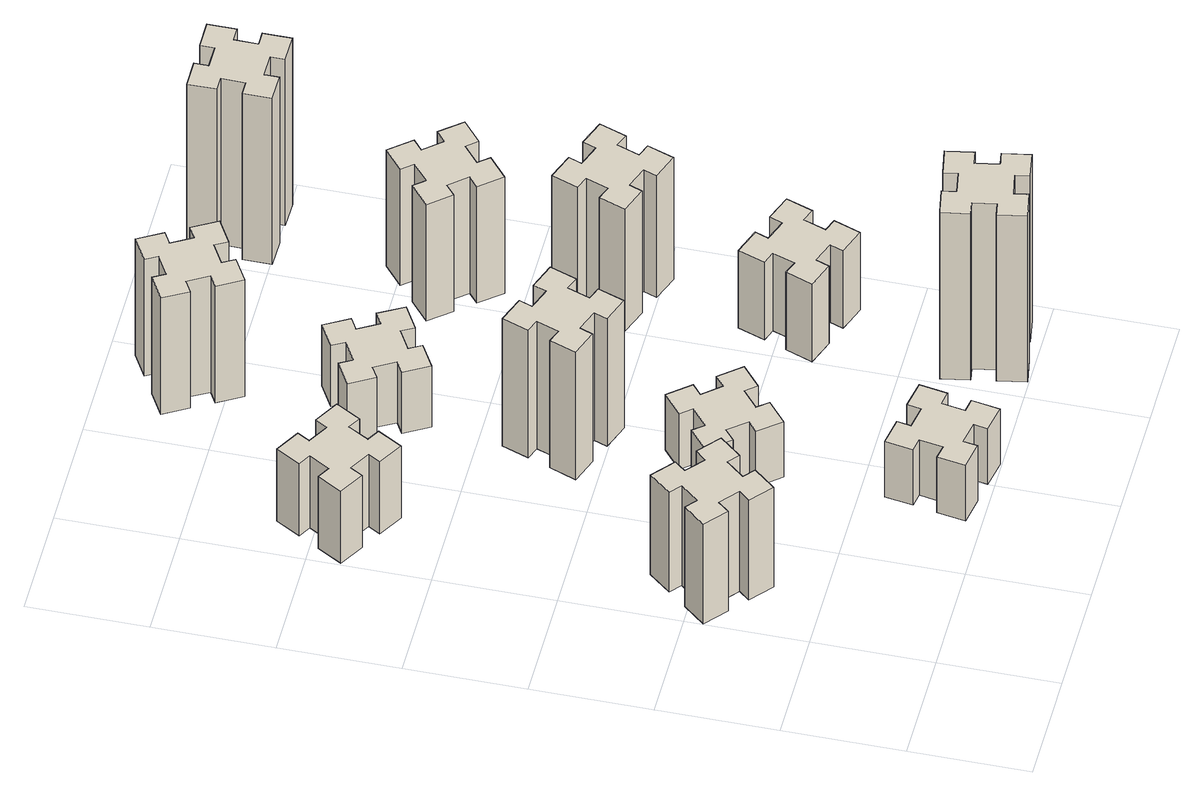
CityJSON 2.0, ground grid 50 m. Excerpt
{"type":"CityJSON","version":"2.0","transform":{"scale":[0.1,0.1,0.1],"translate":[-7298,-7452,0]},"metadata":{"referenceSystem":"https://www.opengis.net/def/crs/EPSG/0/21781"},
"CityObjects":{
"building1":{"type":"Building","attributes":{"class":"1000","function":"1000","usage":"1000","yearOfConstruction":2016,"roofType":"1000","measuredHeight":54,"storeysAboveGround":30,"storeysBelowGround":0},"geometry":[{"type":"Solid","lod":"1","boundaries":[[[[0,1,2,3,4,5,6,7,8,9,10,11,12,13,14,15,16,17,18,19]],[[17,16,20,21]],[[16,15,22,20]],[[15,14,23,22]],[[14,13,24,23]],[[13,12,25,24]],[[12,11,26,25]],[[11,10,27,26]],[[10,9,28,27]],[[9,8,29,28]],[[8,7,30,29]],[[7,6,31,30]],[[6,5,32,31]],[[5,4,33,32]],[[4,3,34,33]],[[3,2,35,34]],[[2,1,36,35]],[[1,0,37,36]],[[0,19,38,37]],[[19,18,39,38]],[[18,17,21,39]],[[24,25,26,27,28,29,30,31,32,33,34,35,36,37,38,39,21,20,22,23]]]]}]},
"building2":{"type":"Building","attributes":{"class":"1000","function":"1000","usage":"1000","yearOfConstruction":2016,"roofType":"1000","measuredHeight":39,"storeysAboveGround":30,"storeysBelowGround":0},"geometry":[{"type":"Solid","lod":"1","boundaries":[[[[40,41,42,43,44,45,46,47,48,49,50,51,52,53,54,55,56,57,58,59]],[[57,56,60,61]],[[56,55,62,60]],[[55,54,63,62]],[[54,53,64,63]],[[53,52,65,64]],[[52,51,66,65]],[[51,50,67,66]],[[50,49,68,67]],[[49,48,69,68]],[[48,47,70,69]],[[47,46,71,70]],[[46,45,72,71]],[[45,44,73,72]],[[44,43,74,73]],[[43,42,75,74]],[[42,41,76,75]],[[41,40,77,76]],[[40,59,78,77]],[[59,58,79,78]],[[58,57,61,79]],[[64,65,66,67,68,69,70,71,72,73,74,75,76,77,78,79,61,60,62,63]]]]}]},
"building3":{"type":"Building","attributes":{"class":"1000","function":"1000","usage":"1000","yearOfConstruction":2016,"roofType":"1000","measuredHeight":30,"storeysAboveGround":30,"storeysBelowGround":0},"geometry":[{"type":"Solid","lod":"1","boundaries":[[[[80,81,82,83,84,85,86,87,88,89,90,91,92,93,94,95,96,97,98,99]],[[97,96,100,101]],[[96,95,102,100]],[[95,94,103,102]],[[94,93,104,103]],[[93,92,105,104]],[[92,91,106,105]],[[91,90,107,106]],[[90,89,108,107]],[[89,88,109,108]],[[88,87,110,109]],[[87,86,111,110]],[[86,85,112,111]],[[85,84,113,112]],[[84,83,114,113]],[[83,82,115,114]],[[82,81,116,115]],[[81,80,117,116]],[[80,99,118,117]],[[99,98,119,118]],[[98,97,101,119]],[[104,105,106,107,108,109,110,111,112,113,114,115,116,117,118,119,101,100,102,103]]]]}]},
"building4":{"type":"Building","attributes":{"class":"1000","function":"1000","usage":"1000","yearOfConstruction":2016,"roofType":"1000","measuredHeight":30,"storeysAboveGround":30,"storeysBelowGround":0},"geometry":[{"type":"Solid","lod":"1","boundaries":[[[[120,121,122,123,124,125,126,127,128,129,130,131,132,133,134,135,136,137,138,139]],[[137,136,140,141]],[[136,135,142,140]],[[135,134,143,142]],[[134,133,144,143]],[[133,132,145,144]],[[132,131,146,145]],[[131,130,147,146]],[[130,129,148,147]],[[129,128,149,148]],[[128,127,150,149]],[[127,126,151,150]],[[126,125,152,151]],[[125,124,153,152]],[[124,123,154,153]],[[123,122,155,154]],[[122,121,156,155]],[[121,120,157,156]],[[120,139,158,157]],[[139,138,159,158]],[[138,137,141,159]],[[144,145,146,147,148,149,150,151,152,153,154,155,156,157,158,159,141,140,142,143]]]]}]},
"building5":{"type":"Building","attributes":{"class":"1000","function":"1000","usage":"1000","yearOfConstruction":2016,"roofType":"1000","measuredHeight":69,"storeysAboveGround":30,"storeysBelowGround":0},"geometry":[{"type":"Solid","lod":"1","boundaries":[[[[160,161,162,163,164,165,166,167,168,169,170,171,172,173,174,175,176,177,178,179]],[[177,176,180,181]],[[176,175,182,180]],[[175,174,183,182]],[[174,173,184,183]],[[173,172,185,184]],[[172,171,186,185]],[[171,170,187,186]],[[170,169,188,187]],[[169,168,189,188]],[[168,167,190,189]],[[167,166,191,190]],[[166,165,192,191]],[[165,164,193,192]],[[164,163,194,193]],[[163,162,195,194]],[[162,161,196,195]],[[161,160,197,196]],[[160,179,198,197]],[[179,178,199,198]],[[178,177,181,199]],[[184,185,186,187,188,189,190,191,192,193,194,195,196,197,198,199,181,180,182,183]]]]}]},
"building6":{"type":"Building","attributes":{"class":"1000","function":"1000","usage":"1000","yearOfConstruction":2016,"roofType":"1000","measuredHeight":33,"storeysAboveGround":30,"storeysBelowGround":0},"geometry":[{"type":"Solid","lod":"1","boundaries":[[[[200,201,202,203,204,205,206,207,208,209,210,211,212,213,214,215,216,217,218,219]],[[217,216,220,221]],[[216,215,222,220]],[[215,214,223,222]],[[214,213,224,223]],[[213,212,225,224]],[[212,211,226,225]],[[211,210,227,226]],[[210,209,228,227]],[[209,208,229,228]],[[208,207,230,229]],[[207,206,231,230]],[[206,205,232,231]],[[205,204,233,232]],[[204,203,234,233]],[[203,202,235,234]],[[202,201,236,235]],[[201,200,237,236]],[[200,219,238,237]],[[219,218,239,238]],[[218,217,221,239]],[[224,225,226,227,228,229,230,231,232,233,234,235,236,237,238,239,221,220,222,223]]]]}]},
"building7":{"type":"Building","attributes":{"class":"1000","function":"1000","usage":"1000","yearOfConstruction":2016,"roofType":"1000","measuredHeight":90,"storeysAboveGround":30,"storeysBelowGround":0},"geometry":[{"type":"Solid","lod":"1","boundaries":[[[[240,241,242,243,244,245,246,247,248,249,250,251,252,253,254,255,256,257,258,259]],[[257,256,260,261]],[[256,255,262,260]],[[255,254,263,262]],[[254,253,264,263]],[[253,252,265,264]],[[252,251,266,265]],[[251,250,267,266]],[[250,249,268,267]],[[249,248,269,268]],[[248,247,270,269]],[[247,246,271,270]],[[246,245,272,271]],[[245,244,273,272]],[[244,243,274,273]],[[243,242,275,274]],[[242,241,276,275]],[[241,240,277,276]],[[240,259,278,277]],[[259,258,279,278]],[[258,257,261,279]],[[264,265,266,267,268,269,270,271,272,273,274,275,276,277,278,279,261,260,262,263]]]]}]},
"building8":{"type":"Building","attributes":{"class":"1000","function":"1000","usage":"1000","yearOfConstruction":2016,"roofType":"1000","measuredHeight":63,"storeysAboveGround":30,"storeysBelowGround":0},"geometry":[{"type":"Solid","lod":"1","boundaries":[[[[280,281,282,283,284,285,286,287,288,289,290,291,292,293,294,295,296,297,298,299]],[[297,296,300,301]],[[296,295,302,300]],[[295,294,303,302]],[[294,293,304,303]],[[293,292,305,304]],[[292,291,306,305]],[[291,290,307,306]],[[290,289,308,307]],[[289,288,309,308]],[[288,287,310,309]],[[287,286,311,310]],[[286,285,312,311]],[[285,284,313,312]],[[284,283,314,313]],[[283,282,315,314]],[[282,281,316,315]],[[281,280,317,316]],[[280,299,318,317]],[[299,298,319,318]],[[298,297,301,319]],[[304,305,306,307,308,309,310,311,312,313,314,315,316,317,318,319,301,300,302,303]]]]}]},
"building9":{"type":"Building","attributes":{"class":"1000","function":"1000","usage":"1000","yearOfConstruction":2016,"roofType":"1000","measuredHeight":42,"storeysAboveGround":30,"storeysBelowGround":0},"geometry":[{"type":"Solid","lod":"1","boundaries":[[[[320,321,322,323,324,325,326,327,328,329,330,331,332,333,334,335,336,337,338,339]],[[337,336,340,341]],[[336,335,342,340]],[[335,334,343,342]],[[334,333,344,343]],[[333,332,345,344]],[[332,331,346,345]],[[331,330,347,346]],[[330,329,348,347]],[[329,328,349,348]],[[328,327,350,349]],[[327,326,351,350]],[[326,325,352,351]],[[325,324,353,352]],[[324,323,354,353]],[[323,322,355,354]],[[322,321,356,355]],[[321,320,357,356]],[[320,339,358,357]],[[339,338,359,358]],[[338,337,341,359]],[[344,345,346,347,348,349,350,351,352,353,354,355,356,357,358,359,341,340,342,343]]]]}]},
"building10":{"type":"Building","attributes":{"class":"1000","function":"1000","usage":"1000","yearOfConstruction":2016,"roofType":"1000","measuredHeight":66,"storeysAboveGround":30,"storeysBelowGround":0},"geometry":[{"type":"Solid","lod":"1","boundaries":[[[[360,361,362,363,364,365,366,367,368,369,370,371,372,373,374,375,376,377,378,379]],[[377,376,380,381]],[[376,375,382,380]],[[375,374,383,382]],[[374,373,384,383]],[[373,372,385,384]],[[372,371,386,385]],[[371,370,387,386]],[[370,369,388,387]],[[369,368,389,388]],[[368,367,390,389]],[[367,366,391,390]],[[366,365,392,391]],[[365,364,393,392]],[[364,363,394,393]],[[363,362,395,394]],[[362,361,396,395]],[[361,360,397,396]],[[360,379,398,397]],[[379,378,399,398]],[[378,377,381,399]],[[384,385,386,387,388,389,390,391,392,393,394,395,396,397,398,399,381,380,382,383]]]]}]},
"building11":{"type":"Building","attributes":{"class":"1000","function":"1000","usage":"1000","yearOfConstruction":2016,"roofType":"1000","measuredHeight":63,"storeysAboveGround":30,"storeysBelowGround":0},"geometry":[{"type":"Solid","lod":"1","boundaries":[[[[400,401,402,403,404,405,406,407,408,409,410,411,412,413,414,415,416,417,418,419]],[[417,416,420,421]],[[416,415,422,420]],[[415,414,423,422]],[[414,413,424,423]],[[413,412,425,424]],[[412,411,426,425]],[[411,410,427,426]],[[410,409,428,427]],[[409,408,429,428]],[[408,407,430,429]],[[407,406,431,430]],[[406,405,432,431]],[[405,404,433,432]],[[404,403,434,433]],[[403,402,435,434]],[[402,401,436,435]],[[401,400,437,436]],[[400,419,438,437]],[[419,418,439,438]],[[418,417,421,439]],[[424,425,426,427,428,429,430,431,432,433,434,435,436,437,438,439,421,420,422,423]]]]}]},
"building12":{"type":"Building","attributes":{"class":"1000","function":"1000","usage":"1000","yearOfConstruction":2016,"roofType":"1000","measuredHeight":90,"storeysAboveGround":30,"storeysBelowGround":0},"geometry":[{"type":"Solid","lod":"1","boundaries":[[[[440,441,442,443,444,445,446,447,448,449,450,451,452,453,454,455,456,457,458,459]],[[457,456,460,461]],[[456,455,462,460]],[[455,454,463,462]],[[454,453,464,463]],[[453,452,465,464]],[[452,451,466,465]],[[451,450,467,466]],[[450,449,468,467]],[[449,448,469,468]],[[448,447,470,469]],[[447,446,471,470]],[[446,445,472,471]],[[445,444,473,472]],[[444,443,474,473]],[[443,442,475,474]],[[442,441,476,475]],[[441,440,477,476]],[[440,459,478,477]],[[459,458,479,478]],[[458,457,461,479]],[[464,465,466,467,468,469,470,471,472,473,474,475,476,477,478,479,461,460,462,463]]]]}]}
},
"vertices":[
[136,893,0],[213,829,0],[174,783,0],[266,706,0],[343,798,0],[297,836,0],[362,913,0],[408,874,0],[485,966,0],[393,1043,0],[354,997,0],[278,1062,0],[316,1108,0],[224,1185,0],[147,1093,0],[193,1054,0],[129,978,0],[83,1016,0],[6,924,0],[98,847,0],[129,978,540],[83,1016,540],[193,1054,540],[147,1093,540],[224,1185,540],[316,1108,540],[278,1062,540],[354,997,540],[393,1043,540],[485,966,540],[408,874,540],[362,913,540],[297,836,540],[343,798,540],[266,706,540],[174,783,540],[213,829,540],[136,893,540],[98,847,540],[6,924,540],
[316,2327,0],[366,2414,0],[418,2384,0],[478,2488,0],[374,2548,0],[344,2496,0],[257,2546,0],[287,2598,0],[183,2658,0],[123,2554,0],[175,2524,0],[125,2437,0],[73,2467,0],[13,2363,0],[117,2303,0],[147,2355,0],[234,2305,0],[204,2253,0],[308,2193,0],[368,2297,0],[234,2305,390],[204,2253,390],[147,2355,390],[117,2303,390],[13,2363,390],[73,2467,390],[125,2437,390],[175,2524,390],[123,2554,390],[183,2658,390],[287,2598,390],[257,2546,390],[344,2496,390],[374,2548,390],[478,2488,390],[418,2384,390],[366,2414,390],[316,2327,390],[368,2297,390],[308,2193,390],
[886,274,0],[868,175,0],[809,186,0],[788,67,0],[907,47,0],[917,106,0],[1015,88,0],[1005,29,0],[1123,8,0],[1144,127,0],[1085,137,0],[1102,235,0],[1161,225,0],[1182,343,0],[1064,364,0],[1054,305,0],[955,322,0],[966,381,0],[847,402,0],[827,284,0],[955,322,300],[966,381,300],[1054,305,300],[1064,364,300],[1182,343,300],[1161,225,300],[1102,235,300],[1085,137,300],[1144,127,300],[1123,8,300],[1005,29,300],[1015,88,300],[917,106,300],[907,47,300],[788,67,300],[809,186,300],[868,175,300],[886,274,300],[827,284,300],[847,402,300],
[918,929,0],[994,993,0],[1033,947,0],[1125,1024,0],[1048,1116,0],[1002,1078,0],[937,1154,0],[983,1193,0],[906,1285,0],[814,1208,0],[853,1162,0],[776,1097,0],[738,1143,0],[646,1066,0],[723,974,0],[769,1013,0],[833,936,0],[787,898,0],[864,806,0],[956,883,0],[833,936,300],[787,898,300],[769,1013,300],[723,974,300],[646,1066,300],[738,1143,300],[776,1097,300],[853,1162,300],[814,1208,300],[906,1285,300],[983,1193,300],[937,1154,300],[1002,1078,300],[1048,1116,300],[1125,1024,300],[1033,947,300],[994,993,300],[918,929,300],[956,883,300],[864,806,300],
[972,1601,0],[1006,1695,0],[1062,1674,0],[1103,1787,0],[990,1828,0],[970,1772,0],[876,1806,0],[897,1862,0],[784,1903,0],[743,1790,0],[799,1770,0],[765,1676,0],[709,1697,0],[667,1584,0],[780,1543,0],[801,1599,0],[895,1565,0],[874,1509,0],[987,1467,0],[1028,1580,0],[895,1565,690],[874,1509,690],[801,1599,690],[780,1543,690],[667,1584,690],[709,1697,690],[765,1676,690],[799,1770,690],[743,1790,690],[784,1903,690],[897,1862,690],[876,1806,690],[970,1772,690],[990,1828,690],[1103,1787,690],[1062,1674,690],[1006,1695,690],[972,1601,690],[1028,1580,690],[987,1467,690],
[765,2414,0],[815,2327,0],[763,2297,0],[823,2193,0],[927,2253,0],[897,2305,0],[984,2355,0],[1014,2303,0],[1118,2363,0],[1058,2467,0],[1006,2437,0],[956,2524,0],[1008,2554,0],[948,2658,0],[844,2598,0],[874,2546,0],[787,2496,0],[757,2548,0],[653,2488,0],[713,2384,0],[787,2496,330],[757,2548,330],[874,2546,330],[844,2598,330],[948,2658,330],[1008,2554,330],[956,2524,330],[1006,2437,330],[1058,2467,330],[1118,2363,330],[1014,2303,330],[984,2355,330],[897,2305,330],[927,2253,330],[823,2193,330],[763,2297,330],[815,2327,330],[765,2414,330],[713,2384,330],[653,2488,330],
[1755,322,0],[1657,305,0],[1647,364,0],[1528,343,0],[1549,225,0],[1608,235,0],[1626,137,0],[1567,127,0],[1587,8,0],[1706,29,0],[1695,88,0],[1794,106,0],[1804,47,0],[1922,67,0],[1901,186,0],[1842,175,0],[1825,274,0],[1884,284,0],[1863,402,0],[1745,381,0],[1825,274,900],[1884,284,900],[1842,175,900],[1901,186,900],[1922,67,900],[1804,47,900],[1794,106,900],[1695,88,900],[1706,29,900],[1587,8,900],[1567,127,900],[1626,137,900],[1608,235,900],[1549,225,900],[1528,343,900],[1647,364,900],[1657,305,900],[1755,322,900],[1745,381,900],[1863,402,900],
[1006,3177,0],[956,3264,0],[1008,3294,0],[948,3398,0],[844,3338,0],[874,3286,0],[787,3236,0],[757,3288,0],[653,3228,0],[713,3124,0],[765,3154,0],[815,3067,0],[763,3037,0],[823,2933,0],[927,2993,0],[897,3045,0],[984,3095,0],[1014,3043,0],[1118,3103,0],[1058,3207,0],[984,3095,630],[1014,3043,630],[897,3045,630],[927,2993,630],[823,2933,630],[763,3037,630],[815,3067,630],[765,3154,630],[713,3124,630],[653,3228,630],[757,3288,630],[787,3236,630],[874,3286,630],[844,3338,630],[948,3398,630],[1008,3294,630],[956,3264,630],[1006,3177,630],[1058,3207,630],[1118,3103,630],
[1641,859,0],[1735,825,0],[1714,769,0],[1827,727,0],[1868,840,0],[1812,861,0],[1846,955,0],[1902,934,0],[1943,1047,0],[1830,1088,0],[1810,1032,0],[1716,1066,0],[1737,1122,0],[1624,1163,0],[1583,1050,0],[1639,1030,0],[1605,936,0],[1549,957,0],[1507,844,0],[1620,803,0],[1605,936,420],[1549,957,420],[1639,1030,420],[1583,1050,420],[1624,1163,420],[1737,1122,420],[1716,1066,420],[1810,1032,420],[1830,1088,420],[1943,1047,420],[1902,934,420],[1846,955,420],[1812,861,420],[1868,840,420],[1827,727,420],[1714,769,420],[1735,825,420],[1641,859,420],[1620,803,420],[1507,844,420],
[1810,1772,0],[1716,1806,0],[1737,1862,0],[1624,1903,0],[1583,1790,0],[1639,1770,0],[1605,1676,0],[1549,1697,0],[1507,1584,0],[1620,1543,0],[1641,1599,0],[1735,1565,0],[1714,1509,0],[1827,1467,0],[1868,1580,0],[1812,1601,0],[1846,1695,0],[1902,1674,0],[1943,1787,0],[1830,1828,0],[1846,1695,660],[1902,1674,660],[1812,1601,660],[1868,1580,660],[1827,1467,660],[1714,1509,660],[1735,1565,660],[1641,1599,660],[1620,1543,660],[1507,1584,660],[1549,1697,660],[1605,1676,660],[1639,1770,660],[1583,1790,660],[1624,1903,660],[1737,1862,660],[1716,1806,660],[1810,1772,660],[1830,1828,660],[1943,1787,660],
[1509,2293,0],[1573,2216,0],[1527,2178,0],[1604,2086,0],[1696,2163,0],[1658,2209,0],[1734,2273,0],[1773,2227,0],[1865,2304,0],[1788,2396,0],[1742,2358,0],[1677,2434,0],[1723,2473,0],[1646,2565,0],[1554,2488,0],[1593,2442,0],[1516,2377,0],[1478,2423,0],[1386,2346,0],[1463,2254,0],[1516,2377,630],[1478,2423,630],[1593,2442,630],[1554,2488,630],[1646,2565,630],[1723,2473,630],[1677,2434,630],[1742,2358,630],[1788,2396,630],[1865,2304,630],[1773,2227,630],[1734,2273,630],[1658,2209,630],[1696,2163,630],[1604,2086,630],[1527,2178,630],[1573,2216,630],[1509,2293,630],[1463,2254,630],[1386,2346,630],
[1675,3055,0],[1775,3055,0],[1775,2995,0],[1895,2995,0],[1895,3115,0],[1835,3115,0],[1835,3215,0],[1895,3215,0],[1895,3335,0],[1775,3335,0],[1775,3275,0],[1675,3275,0],[1675,3335,0],[1555,3335,0],[1555,3215,0],[1615,3215,0],[1615,3115,0],[1555,3115,0],[1555,2995,0],[1675,2995,0],[1615,3115,900],[1555,3115,900],[1615,3215,900],[1555,3215,900],[1555,3335,900],[1675,3335,900],[1675,3275,900],[1775,3275,900],[1775,3335,900],[1895,3335,900],[1895,3215,900],[1835,3215,900],[1835,3115,900],[1895,3115,900],[1895,2995,900],[1775,2995,900],[1775,3055,900],[1675,3055,900],[1675,2995,900],[1555,2995,900]
]}
